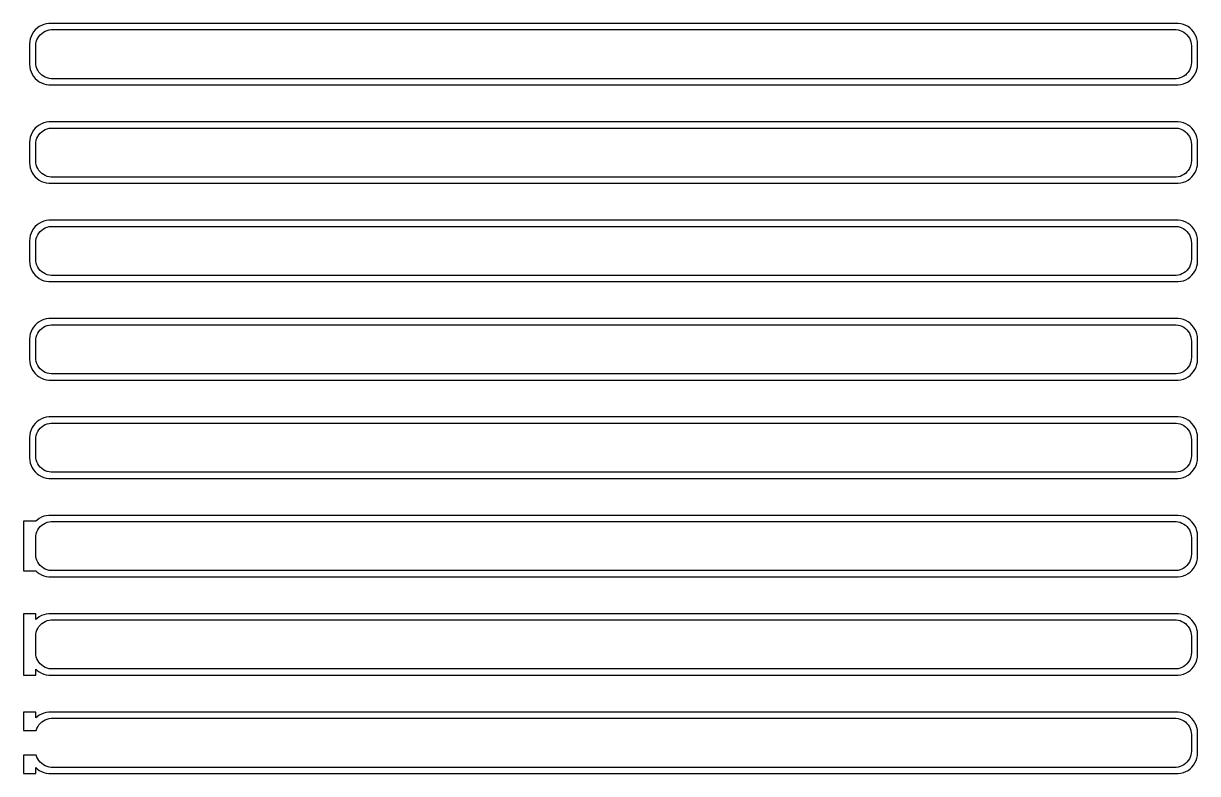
# Model space of a CAD drawing. Header units: metres. Extents: x -144 to 142, y 353 to 703.
# Drawn here: x -144 to 142.5, y 520.5 to 703.5 of the extents above; entities that cross this region are included whole.
import ezdxf

# ---------------------------------------------------------------- set-up
doc = ezdxf.new("R2010")
doc.units = ezdxf.units.M

msp = doc.modelspace()

# ---------------------------------------------------------------- linework, layer by layer
for p, q in [((-140.687, 702.353), (-141.145, 701.923)), ((-140.179, 702.722), (-140.687, 702.353)), ((-139.629, 703.024), (-140.179, 702.722)), ((-139.045, 703.255), (-139.629, 703.024)), ((-138.437, 703.411), (-139.045, 703.255)), ((-137.814, 703.49), (-138.437, 703.411)), ((-138.236, 701.804), (-137.75, 701.929)), ((137.814, 703.49), (-137.814, 703.49)), ((-137.75, 701.929), (-137.251, 701.992)), ((-137.251, 701.992), (137.251, 701.992)), ((137.251, 701.992), (137.75, 701.929)), ((137.75, 701.929), (138.236, 701.804)), ((138.437, 703.411), (137.814, 703.49)), ((139.045, 703.255), (138.437, 703.411)), ((139.629, 703.024), (139.045, 703.255)), ((140.179, 702.722), (139.629, 703.024)), ((140.687, 702.353), (140.179, 702.722)), ((141.145, 701.923), (140.687, 702.353)), ((-142.461, 699.127), (-142.5, 698.5)), ((-142.343, 699.743), (-142.461, 699.127)), ((-142.149, 700.341), (-142.343, 699.743)), ((-141.882, 700.909), (-142.149, 700.341)), ((-141.545, 701.439), (-141.882, 700.909)), ((-141.145, 701.923), (-141.545, 701.439)), ((-140.874, 698.995), (-140.719, 699.472)), ((-140.719, 699.472), (-140.505, 699.927)), ((-140.505, 699.927), (-140.236, 700.351)), ((-140.236, 700.351), (-139.916, 700.738)), ((-139.916, 700.738), (-139.55, 701.082)), ((-139.55, 701.082), (-139.143, 701.377)), ((-139.143, 701.377), (-138.703, 701.619)), ((-138.703, 701.619), (-138.236, 701.804)), ((138.236, 701.804), (138.703, 701.619)), ((138.703, 701.619), (139.143, 701.377)), ((139.143, 701.377), (139.55, 701.082)), ((139.55, 701.082), (139.916, 700.738)), ((139.916, 700.738), (140.236, 700.351)), ((140.236, 700.351), (140.505, 699.927)), ((140.505, 699.927), (140.719, 699.472)), ((140.719, 699.472), (140.874, 698.995)), ((141.545, 701.439), (141.145, 701.923)), ((141.882, 700.909), (141.545, 701.439)), ((142.149, 700.341), (141.882, 700.909)), ((142.343, 699.743), (142.149, 700.341)), ((142.461, 699.127), (142.343, 699.743)), ((142.5, 698.5), (142.461, 699.127)), ((-142.5, 698.5), (-142.5, 693.5)), ((-141, 698), (-140.968, 698.501)), ((-141, 694), (-141, 698)), ((-140.968, 698.501), (-140.874, 698.995)), ((140.874, 698.995), (140.968, 698.501)), ((140.968, 698.501), (141, 698)), ((141, 698), (141, 694)), ((142.5, 693.5), (142.5, 698.5)), ((-142.5, 693.5), (-142.461, 692.873)), ((-140.968, 693.499), (-141, 694)), ((-140.874, 693.005), (-140.968, 693.499)), ((140.968, 693.499), (140.874, 693.005)), ((141, 694), (140.968, 693.499)), ((142.461, 692.873), (142.5, 693.5)), ((-142.461, 692.873), (-142.343, 692.257)), ((-142.343, 692.257), (-142.149, 691.659)), ((-142.149, 691.659), (-141.882, 691.091)), ((-141.882, 691.091), (-141.545, 690.561)), ((-141.545, 690.561), (-141.145, 690.077)), ((-140.719, 692.528), (-140.874, 693.005)), ((-140.505, 692.073), (-140.719, 692.528)), ((-140.236, 691.649), (-140.505, 692.073)), ((-139.916, 691.262), (-140.236, 691.649)), ((-139.55, 690.918), (-139.916, 691.262)), ((-139.143, 690.623), (-139.55, 690.918)), ((-138.703, 690.381), (-139.143, 690.623)), ((139.143, 690.623), (138.703, 690.381)), ((139.55, 690.918), (139.143, 690.623)), ((139.916, 691.262), (139.55, 690.918)), ((140.236, 691.649), (139.916, 691.262)), ((140.505, 692.073), (140.236, 691.649)), ((140.719, 692.528), (140.505, 692.073)), ((140.874, 693.005), (140.719, 692.528)), ((141.145, 690.077), (141.545, 690.561)), ((141.545, 690.561), (141.882, 691.091)), ((141.882, 691.091), (142.149, 691.659)), ((142.149, 691.659), (142.343, 692.257)), ((142.343, 692.257), (142.461, 692.873)), ((-141.145, 690.077), (-140.687, 689.647)), ((-140.687, 689.647), (-140.179, 689.278)), ((-140.179, 689.278), (-139.629, 688.976)), ((-139.629, 688.976), (-139.045, 688.745)), ((-139.045, 688.745), (-138.437, 688.589)), ((-138.236, 690.196), (-138.703, 690.381)), ((-138.437, 688.589), (-137.814, 688.51)), ((-137.75, 690.071), (-138.236, 690.196)), ((-137.814, 688.51), (137.814, 688.51)), ((-137.251, 690.008), (-137.75, 690.071)), ((137.251, 690.008), (-137.251, 690.008)), ((137.75, 690.071), (137.251, 690.008)), ((138.236, 690.196), (137.75, 690.071)), ((137.814, 688.51), (138.437, 688.589)), ((138.703, 690.381), (138.236, 690.196)), ((138.437, 688.589), (139.045, 688.745)), ((139.045, 688.745), (139.629, 688.976)), ((139.629, 688.976), (140.179, 689.278)), ((140.179, 689.278), (140.687, 689.647)), ((140.687, 689.647), (141.145, 690.077)), ((-139.629, 679.024), (-140.179, 678.722)), ((-139.045, 679.255), (-139.629, 679.024)), ((-138.437, 679.411), (-139.045, 679.255)), ((-137.814, 679.49), (-138.437, 679.411)), ((137.814, 679.49), (-137.814, 679.49)), ((138.437, 679.411), (137.814, 679.49)), ((139.045, 679.255), (138.437, 679.411)), ((139.629, 679.024), (139.045, 679.255)), ((140.179, 678.722), (139.629, 679.024)), ((-142.149, 676.341), (-142.343, 675.743)), ((-141.882, 676.909), (-142.149, 676.341)), ((-141.545, 677.439), (-141.882, 676.909)), ((-141.145, 677.923), (-141.545, 677.439)), ((-140.687, 678.353), (-141.145, 677.923)), ((-140.179, 678.722), (-140.687, 678.353)), ((-140.505, 675.927), (-140.236, 676.351)), ((-140.236, 676.351), (-139.916, 676.738)), ((-139.916, 676.738), (-139.55, 677.082)), ((-139.55, 677.082), (-139.143, 677.377)), ((-139.143, 677.377), (-138.703, 677.619)), ((-138.703, 677.619), (-138.236, 677.804)), ((-138.236, 677.804), (-137.75, 677.929)), ((-137.75, 677.929), (-137.251, 677.992)), ((-137.251, 677.992), (137.251, 677.992)), ((137.251, 677.992), (137.75, 677.929)), ((137.75, 677.929), (138.236, 677.804)), ((138.236, 677.804), (138.703, 677.619)), ((138.703, 677.619), (139.143, 677.377)), ((139.143, 677.377), (139.55, 677.082)), ((139.55, 677.082), (139.916, 676.738)), ((139.916, 676.738), (140.236, 676.351)), ((140.687, 678.353), (140.179, 678.722)), ((140.236, 676.351), (140.505, 675.927)), ((141.145, 677.923), (140.687, 678.353)), ((141.545, 677.439), (141.145, 677.923)), ((141.882, 676.909), (141.545, 677.439)), ((142.149, 676.341), (141.882, 676.909)), ((142.343, 675.743), (142.149, 676.341)), ((-142.461, 675.127), (-142.5, 674.5)), ((-142.5, 674.5), (-142.5, 669.5)), ((-142.343, 675.743), (-142.461, 675.127)), ((-141, 674), (-140.968, 674.501)), ((-141, 670), (-141, 674)), ((-140.968, 674.501), (-140.874, 674.995)), ((-140.874, 674.995), (-140.719, 675.472)), ((-140.719, 675.472), (-140.505, 675.927)), ((140.505, 675.927), (140.719, 675.472)), ((140.719, 675.472), (140.874, 674.995)), ((140.874, 674.995), (140.968, 674.501)), ((140.968, 674.501), (141, 674)), ((141, 674), (141, 670)), ((142.461, 675.127), (142.343, 675.743)), ((142.5, 674.5), (142.461, 675.127)), ((142.5, 669.5), (142.5, 674.5)), ((-142.5, 669.5), (-142.461, 668.873)), ((-142.461, 668.873), (-142.343, 668.257)), ((-142.343, 668.257), (-142.149, 667.659)), ((-142.149, 667.659), (-141.882, 667.091)), ((-140.968, 669.499), (-141, 670)), ((-140.874, 669.005), (-140.968, 669.499)), ((-140.719, 668.528), (-140.874, 669.005)), ((-140.505, 668.073), (-140.719, 668.528)), ((-140.236, 667.649), (-140.505, 668.073)), ((-139.916, 667.262), (-140.236, 667.649)), ((140.236, 667.649), (139.916, 667.262)), ((140.505, 668.073), (140.236, 667.649)), ((140.719, 668.528), (140.505, 668.073)), ((140.874, 669.005), (140.719, 668.528)), ((140.968, 669.499), (140.874, 669.005)), ((141, 670), (140.968, 669.499)), ((141.882, 667.091), (142.149, 667.659)), ((142.149, 667.659), (142.343, 668.257)), ((142.343, 668.257), (142.461, 668.873)), ((142.461, 668.873), (142.5, 669.5)), ((-141.882, 667.091), (-141.545, 666.561)), ((-141.545, 666.561), (-141.145, 666.077)), ((-141.145, 666.077), (-140.687, 665.647)), ((-140.687, 665.647), (-140.179, 665.278)), ((-140.179, 665.278), (-139.629, 664.976)), ((-139.55, 666.918), (-139.916, 667.262)), ((-139.629, 664.976), (-139.045, 664.745)), ((-139.143, 666.623), (-139.55, 666.918)), ((-138.703, 666.381), (-139.143, 666.623)), ((-139.045, 664.745), (-138.437, 664.589)), ((-138.236, 666.196), (-138.703, 666.381)), ((-137.75, 666.071), (-138.236, 666.196)), ((-137.251, 666.008), (-137.75, 666.071)), ((137.251, 666.008), (-137.251, 666.008)), ((137.75, 666.071), (137.251, 666.008)), ((138.236, 666.196), (137.75, 666.071)), ((138.703, 666.381), (138.236, 666.196)), ((138.437, 664.589), (139.045, 664.745)), ((139.143, 666.623), (138.703, 666.381)), ((139.045, 664.745), (139.629, 664.976)), ((139.55, 666.918), (139.143, 666.623)), ((139.916, 667.262), (139.55, 666.918)), ((139.629, 664.976), (140.179, 665.278)), ((140.179, 665.278), (140.687, 665.647)), ((140.687, 665.647), (141.145, 666.077)), ((141.145, 666.077), (141.545, 666.561)), ((141.545, 666.561), (141.882, 667.091)), ((-138.437, 664.589), (-137.814, 664.51)), ((-137.814, 664.51), (137.814, 664.51)), ((137.814, 664.51), (138.437, 664.589)), ((-141.545, 653.439), (-141.882, 652.909)), ((-141.145, 653.923), (-141.545, 653.439)), ((-140.687, 654.353), (-141.145, 653.923)), ((-140.179, 654.722), (-140.687, 654.353)), ((-139.629, 655.024), (-140.179, 654.722)), ((-139.045, 655.255), (-139.629, 655.024)), ((-139.55, 653.082), (-139.143, 653.377)), ((-139.143, 653.377), (-138.703, 653.619)), ((-138.437, 655.411), (-139.045, 655.255)), ((-138.703, 653.619), (-138.236, 653.804)), ((-137.814, 655.49), (-138.437, 655.411)), ((-138.236, 653.804), (-137.75, 653.929)), ((137.814, 655.49), (-137.814, 655.49)), ((-137.75, 653.929), (-137.251, 653.992)), ((-137.251, 653.992), (137.251, 653.992)), ((137.251, 653.992), (137.75, 653.929)), ((137.75, 653.929), (138.236, 653.804)), ((138.437, 655.411), (137.814, 655.49)), ((138.236, 653.804), (138.703, 653.619)), ((139.045, 655.255), (138.437, 655.411)), ((138.703, 653.619), (139.143, 653.377)), ((139.629, 655.024), (139.045, 655.255)), ((139.143, 653.377), (139.55, 653.082)), ((140.179, 654.722), (139.629, 655.024)), ((140.687, 654.353), (140.179, 654.722)), ((141.145, 653.923), (140.687, 654.353)), ((141.545, 653.439), (141.145, 653.923)), ((141.882, 652.909), (141.545, 653.439)), ((-142.461, 651.127), (-142.5, 650.5)), ((-142.5, 650.5), (-142.5, 645.5)), ((-142.343, 651.743), (-142.461, 651.127)), ((-142.149, 652.341), (-142.343, 651.743)), ((-141.882, 652.909), (-142.149, 652.341)), ((-141, 650), (-140.968, 650.501)), ((-140.968, 650.501), (-140.874, 650.995)), ((-140.874, 650.995), (-140.719, 651.472)), ((-140.719, 651.472), (-140.505, 651.927)), ((-140.505, 651.927), (-140.236, 652.351)), ((-140.236, 652.351), (-139.916, 652.738)), ((-139.916, 652.738), (-139.55, 653.082)), ((139.55, 653.082), (139.916, 652.738)), ((139.916, 652.738), (140.236, 652.351)), ((140.236, 652.351), (140.505, 651.927)), ((140.505, 651.927), (140.719, 651.472)), ((140.719, 651.472), (140.874, 650.995)), ((140.874, 650.995), (140.968, 650.501)), ((140.968, 650.501), (141, 650)), ((142.149, 652.341), (141.882, 652.909)), ((142.343, 651.743), (142.149, 652.341)), ((142.461, 651.127), (142.343, 651.743)), ((142.5, 650.5), (142.461, 651.127)), ((142.5, 645.5), (142.5, 650.5)), ((-141, 646), (-141, 650)), ((141, 650), (141, 646)), ((-142.5, 645.5), (-142.461, 644.873)), ((-142.461, 644.873), (-142.343, 644.257)), ((-140.968, 645.499), (-141, 646)), ((-140.874, 645.005), (-140.968, 645.499)), ((-140.719, 644.528), (-140.874, 645.005)), ((140.874, 645.005), (140.719, 644.528)), ((140.968, 645.499), (140.874, 645.005)), ((141, 646), (140.968, 645.499)), ((142.343, 644.257), (142.461, 644.873)), ((142.461, 644.873), (142.5, 645.5)), ((-142.343, 644.257), (-142.149, 643.659)), ((-142.149, 643.659), (-141.882, 643.091)), ((-141.882, 643.091), (-141.545, 642.561)), ((-141.545, 642.561), (-141.145, 642.077)), ((-141.145, 642.077), (-140.687, 641.647)), ((-140.505, 644.073), (-140.719, 644.528)), ((-140.236, 643.649), (-140.505, 644.073)), ((-139.916, 643.262), (-140.236, 643.649)), ((-139.55, 642.918), (-139.916, 643.262)), ((-139.143, 642.623), (-139.55, 642.918)), ((-138.703, 642.381), (-139.143, 642.623)), ((-138.236, 642.196), (-138.703, 642.381)), ((-137.75, 642.071), (-138.236, 642.196)), ((-137.251, 642.008), (-137.75, 642.071)), ((137.251, 642.008), (-137.251, 642.008)), ((137.75, 642.071), (137.251, 642.008)), ((138.236, 642.196), (137.75, 642.071)), ((138.703, 642.381), (138.236, 642.196)), ((139.143, 642.623), (138.703, 642.381)), ((139.55, 642.918), (139.143, 642.623)), ((139.916, 643.262), (139.55, 642.918)), ((140.236, 643.649), (139.916, 643.262)), ((140.505, 644.073), (140.236, 643.649)), ((140.719, 644.528), (140.505, 644.073)), ((140.687, 641.647), (141.145, 642.077)), ((141.145, 642.077), (141.545, 642.561)), ((141.545, 642.561), (141.882, 643.091)), ((141.882, 643.091), (142.149, 643.659)), ((142.149, 643.659), (142.343, 644.257)), ((-140.687, 641.647), (-140.179, 641.278)), ((-140.179, 641.278), (-139.629, 640.976)), ((-139.629, 640.976), (-139.045, 640.745)), ((-139.045, 640.745), (-138.437, 640.589)), ((-138.437, 640.589), (-137.814, 640.51)), ((-137.814, 640.51), (137.814, 640.51)), ((137.814, 640.51), (138.437, 640.589)), ((138.437, 640.589), (139.045, 640.745)), ((139.045, 640.745), (139.629, 640.976)), ((139.629, 640.976), (140.179, 641.278)), ((140.179, 641.278), (140.687, 641.647)), ((-140.687, 630.353), (-141.145, 629.923)), ((-140.179, 630.722), (-140.687, 630.353)), ((-139.629, 631.024), (-140.179, 630.722)), ((-139.045, 631.255), (-139.629, 631.024)), ((-138.437, 631.411), (-139.045, 631.255)), ((-137.814, 631.49), (-138.437, 631.411)), ((137.814, 631.49), (-137.814, 631.49)), ((138.437, 631.411), (137.814, 631.49)), ((139.045, 631.255), (138.437, 631.411)), ((139.629, 631.024), (139.045, 631.255)), ((140.179, 630.722), (139.629, 631.024)), ((140.687, 630.353), (140.179, 630.722)), ((141.145, 629.923), (140.687, 630.353)), ((-142.343, 627.743), (-142.461, 627.127)), ((-142.149, 628.341), (-142.343, 627.743)), ((-141.882, 628.909), (-142.149, 628.341)), ((-141.545, 629.439), (-141.882, 628.909)), ((-141.145, 629.923), (-141.545, 629.439)), ((-140.874, 626.995), (-140.719, 627.472)), ((-140.719, 627.472), (-140.505, 627.927)), ((-140.505, 627.927), (-140.236, 628.351)), ((-140.236, 628.351), (-139.916, 628.738)), ((-139.916, 628.738), (-139.55, 629.082)), ((-139.55, 629.082), (-139.143, 629.377)), ((-139.143, 629.377), (-138.703, 629.619)), ((-138.703, 629.619), (-138.236, 629.804)), ((-138.236, 629.804), (-137.75, 629.929)), ((-137.75, 629.929), (-137.251, 629.992)), ((-137.251, 629.992), (137.251, 629.992)), ((137.251, 629.992), (137.75, 629.929)), ((137.75, 629.929), (138.236, 629.804)), ((138.236, 629.804), (138.703, 629.619)), ((138.703, 629.619), (139.143, 629.377)), ((139.143, 629.377), (139.55, 629.082)), ((139.55, 629.082), (139.916, 628.738)), ((139.916, 628.738), (140.236, 628.351)), ((140.236, 628.351), (140.505, 627.927)), ((140.505, 627.927), (140.719, 627.472)), ((140.719, 627.472), (140.874, 626.995)), ((141.545, 629.439), (141.145, 629.923)), ((141.882, 628.909), (141.545, 629.439)), ((142.149, 628.341), (141.882, 628.909)), ((142.343, 627.743), (142.149, 628.341)), ((142.461, 627.127), (142.343, 627.743)), ((-142.461, 627.127), (-142.5, 626.5)), ((-142.5, 626.5), (-142.5, 621.5)), ((-141, 626), (-140.968, 626.501)), ((-141, 622), (-141, 626)), ((-140.968, 626.501), (-140.874, 626.995)), ((140.874, 626.995), (140.968, 626.501)), ((140.968, 626.501), (141, 626)), ((141, 626), (141, 622)), ((142.5, 626.5), (142.461, 627.127)), ((142.5, 621.5), (142.5, 626.5)), ((-140.968, 621.499), (-141, 622)), ((141, 622), (140.968, 621.499)), ((-142.5, 621.5), (-142.461, 620.873)), ((-142.461, 620.873), (-142.343, 620.257)), ((-142.343, 620.257), (-142.149, 619.659)), ((-142.149, 619.659), (-141.882, 619.091)), ((-141.882, 619.091), (-141.545, 618.561)), ((-140.874, 621.005), (-140.968, 621.499)), ((-140.719, 620.528), (-140.874, 621.005)), ((-140.505, 620.073), (-140.719, 620.528)), ((-140.236, 619.649), (-140.505, 620.073)), ((-139.916, 619.262), (-140.236, 619.649)), ((-139.55, 618.918), (-139.916, 619.262)), ((-139.143, 618.623), (-139.55, 618.918)), ((139.55, 618.918), (139.143, 618.623)), ((139.916, 619.262), (139.55, 618.918)), ((140.236, 619.649), (139.916, 619.262)), ((140.505, 620.073), (140.236, 619.649)), ((140.719, 620.528), (140.505, 620.073)), ((140.874, 621.005), (140.719, 620.528)), ((140.968, 621.499), (140.874, 621.005)), ((141.545, 618.561), (141.882, 619.091)), ((141.882, 619.091), (142.149, 619.659)), ((142.149, 619.659), (142.343, 620.257)), ((142.343, 620.257), (142.461, 620.873)), ((142.461, 620.873), (142.5, 621.5)), ((-141.545, 618.561), (-141.145, 618.077)), ((-141.145, 618.077), (-140.687, 617.647)), ((-140.687, 617.647), (-140.179, 617.278)), ((-140.179, 617.278), (-139.629, 616.976)), ((-139.629, 616.976), (-139.045, 616.745)), ((-138.703, 618.381), (-139.143, 618.623)), ((-139.045, 616.745), (-138.437, 616.589)), ((-138.236, 618.196), (-138.703, 618.381)), ((-138.437, 616.589), (-137.814, 616.51)), ((-137.75, 618.071), (-138.236, 618.196)), ((-137.814, 616.51), (137.814, 616.51)), ((-137.251, 618.008), (-137.75, 618.071)), ((137.251, 618.008), (-137.251, 618.008)), ((137.75, 618.071), (137.251, 618.008)), ((138.236, 618.196), (137.75, 618.071)), ((137.814, 616.51), (138.437, 616.589)), ((138.703, 618.381), (138.236, 618.196)), ((138.437, 616.589), (139.045, 616.745)), ((139.143, 618.623), (138.703, 618.381)), ((139.045, 616.745), (139.629, 616.976)), ((139.629, 616.976), (140.179, 617.278)), ((140.179, 617.278), (140.687, 617.647)), ((140.687, 617.647), (141.145, 618.077)), ((141.145, 618.077), (141.545, 618.561)), ((-138.437, 607.411), (-139.045, 607.255)), ((-137.814, 607.49), (-138.437, 607.411)), ((137.814, 607.49), (-137.814, 607.49)), ((138.437, 607.411), (137.814, 607.49)), ((139.045, 607.255), (138.437, 607.411)), ((-141.882, 604.909), (-142.149, 604.341)), ((-141.545, 605.439), (-141.882, 604.909)), ((-141.145, 605.923), (-141.545, 605.439)), ((-140.687, 606.353), (-141.145, 605.923)), ((-140.179, 606.722), (-140.687, 606.353)), ((-140.236, 604.351), (-139.916, 604.738)), ((-139.629, 607.024), (-140.179, 606.722)), ((-139.916, 604.738), (-139.55, 605.082)), ((-139.045, 607.255), (-139.629, 607.024)), ((-139.55, 605.082), (-139.143, 605.377)), ((-139.143, 605.377), (-138.703, 605.619)), ((-138.703, 605.619), (-138.236, 605.804)), ((-138.236, 605.804), (-137.75, 605.929)), ((-137.75, 605.929), (-137.251, 605.992)), ((-137.251, 605.992), (137.251, 605.992)), ((137.251, 605.992), (137.75, 605.929)), ((137.75, 605.929), (138.236, 605.804)), ((138.236, 605.804), (138.703, 605.619)), ((138.703, 605.619), (139.143, 605.377)), ((139.629, 607.024), (139.045, 607.255)), ((139.143, 605.377), (139.55, 605.082)), ((139.55, 605.082), (139.916, 604.738)), ((140.179, 606.722), (139.629, 607.024)), ((139.916, 604.738), (140.236, 604.351)), ((140.687, 606.353), (140.179, 606.722)), ((141.145, 605.923), (140.687, 606.353)), ((141.545, 605.439), (141.145, 605.923)), ((141.882, 604.909), (141.545, 605.439)), ((142.149, 604.341), (141.882, 604.909)), ((-142.461, 603.127), (-142.5, 602.5)), ((-142.5, 602.5), (-142.5, 597.5)), ((-142.343, 603.743), (-142.461, 603.127)), ((-142.149, 604.341), (-142.343, 603.743)), ((-141, 602), (-140.968, 602.501)), ((-141, 598), (-141, 602)), ((-140.968, 602.501), (-140.874, 602.995)), ((-140.874, 602.995), (-140.719, 603.472)), ((-140.719, 603.472), (-140.505, 603.927)), ((-140.505, 603.927), (-140.236, 604.351)), ((140.236, 604.351), (140.505, 603.927)), ((140.505, 603.927), (140.719, 603.472)), ((140.719, 603.472), (140.874, 602.995)), ((140.874, 602.995), (140.968, 602.501)), ((140.968, 602.501), (141, 602)), ((141, 602), (141, 598)), ((142.343, 603.743), (142.149, 604.341)), ((142.461, 603.127), (142.343, 603.743)), ((142.5, 602.5), (142.461, 603.127)), ((142.5, 597.5), (142.5, 602.5)), ((-142.5, 597.5), (-142.461, 596.873)), ((-142.461, 596.873), (-142.343, 596.257)), ((-142.343, 596.257), (-142.149, 595.659)), ((-140.968, 597.499), (-141, 598)), ((-140.874, 597.005), (-140.968, 597.499)), ((-140.719, 596.528), (-140.874, 597.005)), ((-140.505, 596.073), (-140.719, 596.528)), ((-140.236, 595.649), (-140.505, 596.073)), ((140.505, 596.073), (140.236, 595.649)), ((140.719, 596.528), (140.505, 596.073)), ((140.874, 597.005), (140.719, 596.528)), ((140.968, 597.499), (140.874, 597.005)), ((141, 598), (140.968, 597.499)), ((142.149, 595.659), (142.343, 596.257)), ((142.343, 596.257), (142.461, 596.873)), ((142.461, 596.873), (142.5, 597.5)), ((-142.149, 595.659), (-141.882, 595.091)), ((-141.882, 595.091), (-141.545, 594.561)), ((-141.545, 594.561), (-141.145, 594.077)), ((-141.145, 594.077), (-140.687, 593.647)), ((-140.687, 593.647), (-140.179, 593.278)), ((-139.916, 595.262), (-140.236, 595.649)), ((-140.179, 593.278), (-139.629, 592.976)), ((-139.55, 594.918), (-139.916, 595.262)), ((-139.143, 594.623), (-139.55, 594.918)), ((-138.703, 594.381), (-139.143, 594.623)), ((-138.236, 594.196), (-138.703, 594.381)), ((-137.75, 594.071), (-138.236, 594.196)), ((-137.251, 594.008), (-137.75, 594.071)), ((137.251, 594.008), (-137.251, 594.008)), ((137.75, 594.071), (137.251, 594.008)), ((138.236, 594.196), (137.75, 594.071)), ((138.703, 594.381), (138.236, 594.196)), ((139.143, 594.623), (138.703, 594.381)), ((139.55, 594.918), (139.143, 594.623)), ((139.916, 595.262), (139.55, 594.918)), ((139.629, 592.976), (140.179, 593.278)), ((140.236, 595.649), (139.916, 595.262)), ((140.179, 593.278), (140.687, 593.647)), ((140.687, 593.647), (141.145, 594.077)), ((141.145, 594.077), (141.545, 594.561)), ((141.545, 594.561), (141.882, 595.091)), ((141.882, 595.091), (142.149, 595.659)), ((-139.629, 592.976), (-139.045, 592.745)), ((-139.045, 592.745), (-138.437, 592.589)), ((-138.437, 592.589), (-137.814, 592.51)), ((-137.814, 592.51), (137.814, 592.51)), ((137.814, 592.51), (138.437, 592.589)), ((138.437, 592.589), (139.045, 592.745)), ((139.045, 592.745), (139.629, 592.976)), ((-141, 582.059), (-144, 582.059)), ((-144, 582.059), (-144, 569.941)), ((-140.687, 582.353), (-141, 582.059)), ((-140.179, 582.722), (-140.687, 582.353)), ((-139.629, 583.024), (-140.179, 582.722)), ((-139.045, 583.255), (-139.629, 583.024)), ((-139.143, 581.377), (-138.703, 581.619)), ((-138.437, 583.411), (-139.045, 583.255)), ((-138.703, 581.619), (-138.236, 581.804)), ((-137.814, 583.49), (-138.437, 583.411)), ((-138.236, 581.804), (-137.75, 581.929)), ((137.814, 583.49), (-137.814, 583.49)), ((-137.75, 581.929), (-137.251, 581.992)), ((-137.251, 581.992), (137.251, 581.992)), ((137.251, 581.992), (137.75, 581.929)), ((137.75, 581.929), (138.236, 581.804)), ((138.437, 583.411), (137.814, 583.49)), ((138.236, 581.804), (138.703, 581.619)), ((139.045, 583.255), (138.437, 583.411)), ((138.703, 581.619), (139.143, 581.377)), ((139.629, 583.024), (139.045, 583.255)), ((140.179, 582.722), (139.629, 583.024)), ((140.687, 582.353), (140.179, 582.722)), ((141.145, 581.923), (140.687, 582.353)), ((141.545, 581.439), (141.145, 581.923)), ((-140.968, 578.501), (-140.874, 578.995)), ((-140.874, 578.995), (-140.719, 579.472)), ((-140.719, 579.472), (-140.505, 579.927)), ((-140.505, 579.927), (-140.236, 580.351)), ((-140.236, 580.351), (-139.916, 580.738)), ((-139.916, 580.738), (-139.55, 581.082)), ((-139.55, 581.082), (-139.143, 581.377)), ((139.143, 581.377), (139.55, 581.082)), ((139.55, 581.082), (139.916, 580.738)), ((139.916, 580.738), (140.236, 580.351)), ((140.236, 580.351), (140.505, 579.927)), ((140.505, 579.927), (140.719, 579.472)), ((140.719, 579.472), (140.874, 578.995)), ((140.874, 578.995), (140.968, 578.501)), ((141.882, 580.909), (141.545, 581.439)), ((142.149, 580.341), (141.882, 580.909)), ((142.343, 579.743), (142.149, 580.341)), ((142.461, 579.127), (142.343, 579.743)), ((142.5, 578.5), (142.461, 579.127)), ((-141, 578), (-140.968, 578.501)), ((-141, 574), (-141, 578)), ((140.968, 578.501), (141, 578)), ((141, 578), (141, 574)), ((142.5, 573.5), (142.5, 578.5)), ((-140.968, 573.499), (-141, 574)), ((-140.874, 573.005), (-140.968, 573.499)), ((-140.719, 572.528), (-140.874, 573.005)), ((140.874, 573.005), (140.719, 572.528)), ((140.968, 573.499), (140.874, 573.005)), ((141, 574), (140.968, 573.499)), ((142.461, 572.873), (142.5, 573.5)), ((-140.505, 572.073), (-140.719, 572.528)), ((-140.236, 571.649), (-140.505, 572.073)), ((-139.916, 571.262), (-140.236, 571.649)), ((-139.55, 570.918), (-139.916, 571.262)), ((-139.143, 570.623), (-139.55, 570.918)), ((-138.703, 570.381), (-139.143, 570.623)), ((-138.236, 570.196), (-138.703, 570.381)), ((-137.75, 570.071), (-138.236, 570.196)), ((138.236, 570.196), (137.75, 570.071)), ((138.703, 570.381), (138.236, 570.196)), ((139.143, 570.623), (138.703, 570.381)), ((139.55, 570.918), (139.143, 570.623)), ((139.916, 571.262), (139.55, 570.918)), ((140.236, 571.649), (139.916, 571.262)), ((140.505, 572.073), (140.236, 571.649)), ((140.719, 572.528), (140.505, 572.073)), ((141.145, 570.077), (141.545, 570.561)), ((141.545, 570.561), (141.882, 571.091)), ((141.882, 571.091), (142.149, 571.659)), ((142.149, 571.659), (142.343, 572.257)), ((142.343, 572.257), (142.461, 572.873)), ((-144, 569.941), (-141, 569.941)), ((-141, 569.941), (-140.687, 569.647)), ((-140.687, 569.647), (-140.179, 569.278)), ((-140.179, 569.278), (-139.629, 568.976)), ((-139.629, 568.976), (-139.045, 568.745)), ((-139.045, 568.745), (-138.437, 568.589)), ((-138.437, 568.589), (-137.814, 568.51)), ((-137.814, 568.51), (137.814, 568.51)), ((-137.251, 570.008), (-137.75, 570.071)), ((137.251, 570.008), (-137.251, 570.008)), ((137.75, 570.071), (137.251, 570.008)), ((137.814, 568.51), (138.437, 568.589)), ((138.437, 568.589), (139.045, 568.745)), ((139.045, 568.745), (139.629, 568.976)), ((139.629, 568.976), (140.179, 569.278)), ((140.179, 569.278), (140.687, 569.647)), ((140.687, 569.647), (141.145, 570.077)), ((-141, 559.467), (-144, 559.467)), ((-144, 559.467), (-144, 544.533)), ((-141, 558.059), (-141, 559.467)), ((-140.179, 558.722), (-140.687, 558.353)), ((-139.629, 559.024), (-140.179, 558.722)), ((-139.045, 559.255), (-139.629, 559.024)), ((-138.437, 559.411), (-139.045, 559.255)), ((-137.814, 559.49), (-138.437, 559.411)), ((137.814, 559.49), (-137.814, 559.49)), ((138.437, 559.411), (137.814, 559.49)), ((139.045, 559.255), (138.437, 559.411)), ((139.629, 559.024), (139.045, 559.255)), ((140.179, 558.722), (139.629, 559.024)), ((140.687, 558.353), (140.179, 558.722)), ((-140.687, 558.353), (-141, 558.059)), ((-140.719, 555.472), (-140.505, 555.927)), ((-140.505, 555.927), (-140.236, 556.351)), ((-140.236, 556.351), (-139.916, 556.738)), ((-139.916, 556.738), (-139.55, 557.082)), ((-139.55, 557.082), (-139.143, 557.377)), ((-139.143, 557.377), (-138.703, 557.619)), ((-138.703, 557.619), (-138.236, 557.804)), ((-138.236, 557.804), (-137.75, 557.929)), ((-137.75, 557.929), (-137.251, 557.992)), ((-137.251, 557.992), (137.251, 557.992)), ((137.251, 557.992), (137.75, 557.929)), ((137.75, 557.929), (138.236, 557.804)), ((138.236, 557.804), (138.703, 557.619)), ((138.703, 557.619), (139.143, 557.377)), ((139.143, 557.377), (139.55, 557.082)), ((139.55, 557.082), (139.916, 556.738)), ((139.916, 556.738), (140.236, 556.351)), ((140.236, 556.351), (140.505, 555.927)), ((140.505, 555.927), (140.719, 555.472)), ((141.145, 557.923), (140.687, 558.353)), ((141.545, 557.439), (141.145, 557.923)), ((141.882, 556.909), (141.545, 557.439)), ((142.149, 556.341), (141.882, 556.909)), ((142.343, 555.743), (142.149, 556.341)), ((-141, 554), (-140.968, 554.501)), ((-141, 550), (-141, 554)), ((-140.968, 554.501), (-140.874, 554.995)), ((-140.874, 554.995), (-140.719, 555.472)), ((140.719, 555.472), (140.874, 554.995)), ((140.874, 554.995), (140.968, 554.501)), ((140.968, 554.501), (141, 554)), ((141, 554), (141, 550)), ((142.461, 555.127), (142.343, 555.743)), ((142.5, 554.5), (142.461, 555.127)), ((142.5, 549.5), (142.5, 554.5)), ((-140.968, 549.499), (-141, 550)), ((-140.874, 549.005), (-140.968, 549.499)), ((-140.719, 548.528), (-140.874, 549.005)), ((-140.505, 548.073), (-140.719, 548.528)), ((-140.236, 547.649), (-140.505, 548.073)), ((-139.916, 547.262), (-140.236, 547.649)), ((-139.55, 546.918), (-139.916, 547.262)), ((139.916, 547.262), (139.55, 546.918)), ((140.236, 547.649), (139.916, 547.262)), ((140.505, 548.073), (140.236, 547.649)), ((140.719, 548.528), (140.505, 548.073)), ((140.874, 549.005), (140.719, 548.528)), ((140.968, 549.499), (140.874, 549.005)), ((141, 550), (140.968, 549.499)), ((141.882, 547.091), (142.149, 547.659)), ((142.149, 547.659), (142.343, 548.257)), ((142.343, 548.257), (142.461, 548.873)), ((142.461, 548.873), (142.5, 549.5)), ((-144, 544.533), (-141, 544.533)), ((-141, 544.533), (-141, 545.941)), ((-141, 545.941), (-140.687, 545.647)), ((-140.687, 545.647), (-140.179, 545.278)), ((-140.179, 545.278), (-139.629, 544.976)), ((-139.629, 544.976), (-139.045, 544.745)), ((-139.143, 546.623), (-139.55, 546.918)), ((-138.703, 546.381), (-139.143, 546.623)), ((-139.045, 544.745), (-138.437, 544.589)), ((-138.236, 546.196), (-138.703, 546.381)), ((-138.437, 544.589), (-137.814, 544.51)), ((-137.75, 546.071), (-138.236, 546.196)), ((-137.814, 544.51), (137.814, 544.51)), ((-137.251, 546.008), (-137.75, 546.071)), ((137.251, 546.008), (-137.251, 546.008)), ((137.75, 546.071), (137.251, 546.008)), ((138.236, 546.196), (137.75, 546.071)), ((137.814, 544.51), (138.437, 544.589)), ((138.703, 546.381), (138.236, 546.196)), ((138.437, 544.589), (139.045, 544.745)), ((139.143, 546.623), (138.703, 546.381)), ((139.045, 544.745), (139.629, 544.976)), ((139.55, 546.918), (139.143, 546.623)), ((139.629, 544.976), (140.179, 545.278)), ((140.179, 545.278), (140.687, 545.647)), ((140.687, 545.647), (141.145, 546.077)), ((141.145, 546.077), (141.545, 546.561)), ((141.545, 546.561), (141.882, 547.091)), ((-141, 535.49), (-144, 535.49)), ((-144, 535.49), (-144, 530.994)), ((-141, 534.059), (-141, 535.49)), ((-140.687, 534.353), (-141, 534.059)), ((-140.179, 534.722), (-140.687, 534.353)), ((-139.629, 535.024), (-140.179, 534.722)), ((-139.916, 532.738), (-139.55, 533.082)), ((-139.045, 535.255), (-139.629, 535.024)), ((-139.55, 533.082), (-139.143, 533.377)), ((-139.143, 533.377), (-138.703, 533.619)), ((-138.437, 535.411), (-139.045, 535.255)), ((-138.703, 533.619), (-138.236, 533.804)), ((-137.814, 535.49), (-138.437, 535.411)), ((-138.236, 533.804), (-137.75, 533.929)), ((137.814, 535.49), (-137.814, 535.49)), ((-137.75, 533.929), (-137.251, 533.992)), ((-137.251, 533.992), (137.251, 533.992)), ((137.251, 533.992), (137.75, 533.929)), ((137.75, 533.929), (138.236, 533.804)), ((138.437, 535.411), (137.814, 535.49)), ((138.236, 533.804), (138.703, 533.619)), ((139.045, 535.255), (138.437, 535.411)), ((138.703, 533.619), (139.143, 533.377)), ((139.629, 535.024), (139.045, 535.255)), ((139.143, 533.377), (139.55, 533.082)), ((139.55, 533.082), (139.916, 532.738)), ((140.179, 534.722), (139.629, 535.024)), ((140.687, 534.353), (140.179, 534.722)), ((141.145, 533.923), (140.687, 534.353)), ((141.545, 533.439), (141.145, 533.923)), ((141.882, 532.909), (141.545, 533.439)), ((142.149, 532.341), (141.882, 532.909)), ((-144, 530.994), (-140.874, 530.994)), ((-140.874, 530.995), (-140.719, 531.472)), ((-140.874, 530.994), (-140.874, 530.995)), ((-140.719, 531.472), (-140.505, 531.927)), ((-140.505, 531.927), (-140.236, 532.351)), ((-140.236, 532.351), (-139.916, 532.738)), ((139.916, 532.738), (140.236, 532.351)), ((140.236, 532.351), (140.505, 531.927)), ((140.505, 531.927), (140.719, 531.472)), ((140.719, 531.472), (140.874, 530.995)), ((140.874, 530.995), (140.968, 530.501)), ((140.968, 530.501), (141, 530)), ((142.343, 531.743), (142.149, 532.341)), ((142.461, 531.127), (142.343, 531.743)), ((142.5, 530.5), (142.461, 531.127)), ((142.5, 525.5), (142.5, 530.5)), ((141, 530), (141, 526)), ((-140.874, 525.006), (-144, 525.006)), ((-144, 525.006), (-144, 520.51)), ((-140.874, 525.005), (-140.874, 525.006)), ((-140.719, 524.528), (-140.874, 525.005)), ((-140.505, 524.073), (-140.719, 524.528)), ((140.719, 524.528), (140.505, 524.073)), ((140.874, 525.005), (140.719, 524.528)), ((140.968, 525.499), (140.874, 525.005)), ((141, 526), (140.968, 525.499)), ((142.343, 524.257), (142.461, 524.873)), ((142.461, 524.873), (142.5, 525.5)), ((-141, 521.941), (-140.687, 521.647)), ((-141, 520.51), (-141, 521.941)), ((-140.687, 521.647), (-140.179, 521.278)), ((-140.236, 523.649), (-140.505, 524.073)), ((-139.916, 523.262), (-140.236, 523.649)), ((-139.55, 522.918), (-139.916, 523.262)), ((-139.143, 522.623), (-139.55, 522.918)), ((-138.703, 522.381), (-139.143, 522.623)), ((-138.236, 522.196), (-138.703, 522.381)), ((-137.75, 522.071), (-138.236, 522.196)), ((-137.251, 522.008), (-137.75, 522.071)), ((137.251, 522.008), (-137.251, 522.008)), ((137.75, 522.071), (137.251, 522.008)), ((138.236, 522.196), (137.75, 522.071)), ((138.703, 522.381), (138.236, 522.196)), ((139.143, 522.623), (138.703, 522.381)), ((139.55, 522.918), (139.143, 522.623)), ((139.916, 523.262), (139.55, 522.918)), ((140.236, 523.649), (139.916, 523.262)), ((140.179, 521.278), (140.687, 521.647)), ((140.505, 524.073), (140.236, 523.649)), ((140.687, 521.647), (141.145, 522.077)), ((141.145, 522.077), (141.545, 522.561)), ((141.545, 522.561), (141.882, 523.091)), ((141.882, 523.091), (142.149, 523.659)), ((142.149, 523.659), (142.343, 524.257)), ((-144, 520.51), (-141, 520.51)), ((-140.179, 521.278), (-139.629, 520.976)), ((-139.629, 520.976), (-139.045, 520.745)), ((-139.045, 520.745), (-138.437, 520.589)), ((-138.437, 520.589), (-137.814, 520.51)), ((-137.814, 520.51), (137.814, 520.51)), ((137.814, 520.51), (138.437, 520.589)), ((138.437, 520.589), (139.045, 520.745)), ((139.045, 520.745), (139.629, 520.976)), ((139.629, 520.976), (140.179, 521.278))]:
    msp.add_line(p, q)

doc.saveas('drawing.dxf')
